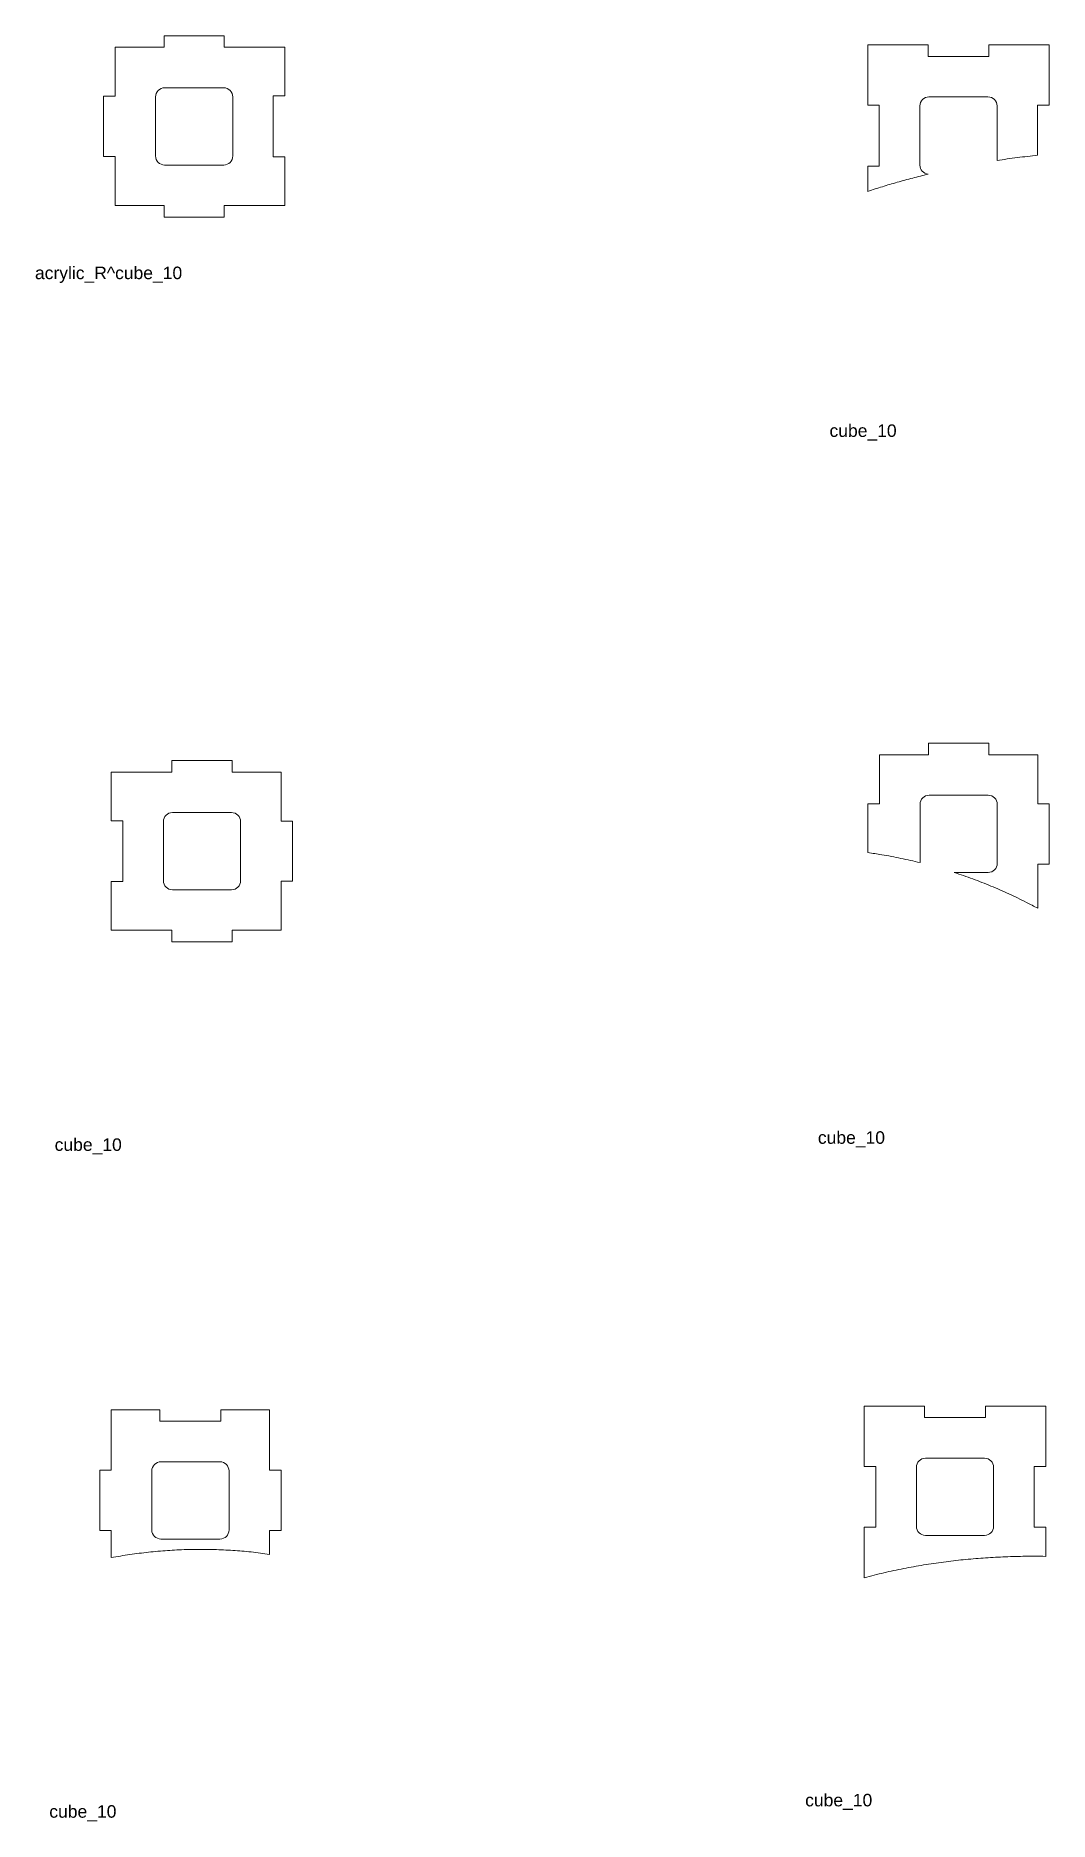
# Model space of a CAD drawing. Header units: inches. Extents: x 3.2 to 14.3, y 1.1 to 20.8.
import ezdxf

# ---------------------------------------------------------------- set-up
doc = ezdxf.new("R2010")
doc.units = ezdxf.units.IN
doc.header["$LTSCALE"] = 0.03937
doc.header["$MEASUREMENT"] = 0

msp = doc.modelspace()

# ---------------------------------------------------------------- linework, layer by layer
at = {"color": 255, "lineweight": 15}
for p, q in [((5.264, 20.75), (4.602, 20.75)), ((4.602, 20.75), (4.602, 20.623)), ((5.264, 20.623), (5.264, 20.75)), ((13.01, 20.65), (12.347, 20.65)), ((12.347, 20.65), (12.347, 19.987)), ((13.01, 20.523), (13.01, 20.65)), ((13.68, 20.65), (13.68, 20.523)), ((14.343, 20.65), (13.68, 20.65)), ((14.343, 19.987), (14.343, 20.65)), ((4.602, 20.623), (4.062, 20.623)), ((4.062, 20.623), (4.062, 20.084)), ((5.931, 20.623), (5.264, 20.623)), ((5.931, 20.088), (5.931, 20.623)), ((13.68, 20.523), (13.01, 20.523)), ((4.062, 20.084), (3.935, 20.084)), ((3.935, 20.084), (3.935, 19.421)), ((4.508, 20.077), (4.508, 19.427)), ((5.258, 20.177), (4.608, 20.177)), ((5.358, 19.427), (5.358, 20.077)), ((5.804, 19.417), (5.804, 20.088)), ((5.804, 20.088), (5.931, 20.088)), ((13.02, 20.077), (13.67, 20.077)), ((12.347, 19.987), (12.474, 19.987)), ((12.474, 19.987), (12.474, 19.316)), ((12.92, 19.327), (12.92, 19.977)), ((13.77, 19.977), (13.77, 19.377)), ((14.216, 19.434), (14.216, 19.987)), ((14.216, 19.987), (14.343, 19.987)), ((3.935, 19.421), (4.062, 19.421)), ((4.062, 19.421), (4.062, 18.881)), ((4.608, 19.327), (5.258, 19.327)), ((5.931, 19.417), (5.804, 19.417)), ((5.931, 18.881), (5.931, 19.417)), ((12.474, 19.316), (12.347, 19.316)), ((12.347, 19.316), (12.347, 19.037)), ((4.062, 18.881), (4.602, 18.881)), ((4.602, 18.881), (4.602, 18.754)), ((5.264, 18.754), (5.264, 18.881)), ((5.264, 18.881), (5.931, 18.881)), ((4.602, 18.754), (5.264, 18.754)), ((13.015, 12.835), (12.476, 12.835)), ((12.476, 12.835), (12.476, 12.295)), ((13.678, 12.962), (13.015, 12.962)), ((13.015, 12.962), (13.015, 12.835)), ((13.678, 12.835), (13.678, 12.962)), ((14.218, 12.835), (13.678, 12.835)), ((14.218, 12.295), (14.218, 12.835)), ((4.021, 12.644), (4.021, 12.108)), ((4.687, 12.644), (4.021, 12.644)), ((5.35, 12.771), (4.687, 12.771)), ((4.687, 12.771), (4.687, 12.644)), ((5.35, 12.644), (5.35, 12.771)), ((5.89, 12.644), (5.35, 12.644)), ((5.89, 12.104), (5.89, 12.644)), ((13.022, 12.389), (13.672, 12.389)), ((5.344, 12.198), (4.694, 12.198)), ((12.476, 12.295), (12.349, 12.295)), ((12.349, 12.295), (12.349, 11.758)), ((12.922, 11.647), (12.922, 12.289)), ((13.772, 12.289), (13.772, 11.639)), ((14.345, 12.295), (14.218, 12.295)), ((14.345, 11.632), (14.345, 12.295)), ((4.021, 12.108), (4.148, 12.108)), ((4.148, 12.108), (4.148, 11.438)), ((4.594, 12.098), (4.594, 11.448)), ((5.444, 11.448), (5.444, 12.098)), ((6.017, 12.104), (5.89, 12.104)), ((6.017, 11.442), (6.017, 12.104)), ((14.218, 11.144), (14.218, 11.632)), ((14.218, 11.632), (14.345, 11.632)), ((4.148, 11.438), (4.021, 11.438)), ((4.021, 11.438), (4.021, 10.902)), ((5.89, 10.902), (5.89, 11.442)), ((5.89, 11.442), (6.017, 11.442)), ((13.672, 11.539), (13.299, 11.539)), ((4.694, 11.348), (5.344, 11.348)), ((4.021, 10.902), (4.687, 10.902)), ((4.687, 10.902), (4.687, 10.775)), ((5.35, 10.775), (5.35, 10.902)), ((5.35, 10.902), (5.89, 10.902)), ((4.687, 10.775), (5.35, 10.775)), ((4.021, 5.624), (4.021, 4.958)), ((4.556, 5.624), (4.021, 5.624)), ((4.556, 5.497), (4.556, 5.624)), ((5.763, 5.624), (5.227, 5.624)), ((5.227, 5.624), (5.227, 5.497)), ((5.763, 4.958), (5.763, 5.624)), ((12.972, 5.664), (12.309, 5.664)), ((12.309, 5.664), (12.309, 5.001)), ((12.972, 5.537), (12.972, 5.664)), ((13.643, 5.537), (12.972, 5.537)), ((14.305, 5.664), (13.643, 5.664)), ((13.643, 5.664), (13.643, 5.537)), ((14.305, 5.001), (14.305, 5.664)), ((5.227, 5.497), (4.556, 5.497)), ((4.021, 4.958), (3.894, 4.958)), ((3.894, 4.958), (3.894, 4.295)), ((4.467, 4.951), (4.467, 4.301)), ((5.217, 5.051), (4.567, 5.051)), ((5.317, 4.301), (5.317, 4.951)), ((5.89, 4.958), (5.763, 4.958)), ((5.89, 4.295), (5.89, 4.958)), ((12.309, 5.001), (12.436, 5.001)), ((12.436, 5.001), (12.436, 4.33)), ((12.882, 4.991), (12.882, 4.341)), ((13.632, 5.091), (12.982, 5.091)), ((13.732, 4.341), (13.732, 4.991)), ((14.178, 4.33), (14.178, 5.001)), ((14.178, 5.001), (14.305, 5.001)), ((12.436, 4.33), (12.309, 4.33)), ((12.309, 4.33), (12.309, 3.774)), ((14.305, 4.33), (14.178, 4.33)), ((14.305, 4.01), (14.305, 4.33)), ((3.894, 4.295), (4.021, 4.295)), ((4.021, 4.295), (4.021, 3.996)), ((4.567, 4.201), (5.217, 4.201)), ((5.763, 4.032), (5.763, 4.295)), ((5.763, 4.295), (5.89, 4.295)), ((12.982, 4.241), (13.632, 4.241))]:
    msp.add_line(p, q, dxfattribs=at)
for centre, start, end in [((4.608, 20.077), 90, 180), ((5.258, 20.077), 0, 90), ((13.02, 19.977), 90, 180), ((13.67, 19.977), 0, 90), ((4.608, 19.427), 180, 270), ((5.258, 19.427), 270, 0), ((13.02, 19.327), 180, 265.3601), ((13.022, 12.289), 90, 180), ((13.672, 12.289), 0, 90), ((4.694, 12.098), 90, 180), ((5.344, 12.098), 0, 90), ((13.672, 11.639), 270, 0), ((4.694, 11.448), 180, 270), ((5.344, 11.448), 270, 0), ((4.567, 4.951), 90, 180), ((5.217, 4.951), 0, 90), ((12.982, 4.991), 90, 180), ((13.632, 4.991), 0, 90), ((12.982, 4.341), 180, 270), ((13.632, 4.341), 270, 0), ((4.567, 4.301), 180, 270), ((5.217, 4.301), 270, 0)]:
    msp.add_arc(centre, 0.1, start, end, dxfattribs=at)
for points, knots in [([(13.77, 19.377), (13.844, 19.388), (13.993, 19.41), (14.142, 19.426), (14.216, 19.434)], [-1, -1, -1, -1, -0.4998373, 0, 0, 0, 0]), ([(12.347, 19.037), (12.401, 19.055), (12.508, 19.089), (12.673, 19.138), (12.841, 19.184), (12.955, 19.213), (13.012, 19.227)], [-1, -1, -1, -1, -0.754732, -0.509559, -0.254729, 0, 0, 0, 0]), ([(12.349, 11.758), (12.399, 11.75), (12.521, 11.732), (12.712, 11.696), (12.852, 11.663), (12.922, 11.647)], [-1, -1, -1, -1, -0.736627, -0.368042, 0, 0, 0, 0]), ([(13.299, 11.539), (13.367, 11.516), (13.503, 11.47), (13.703, 11.391), (13.9, 11.305), (14.071, 11.222), (14.176, 11.166), (14.218, 11.144)], [-1, -1, -1, -1, -0.78462, -0.56924, -0.355208, -0.141177, 0, 0, 0, 0]), ([(4.021, 3.996), (4.054, 4.002), (4.156, 4.02), (4.327, 4.045), (4.535, 4.067), (4.743, 4.082), (4.95, 4.088), (5.155, 4.086), (5.358, 4.077), (5.561, 4.06), (5.695, 4.041), (5.763, 4.032)], [-1, -1, -1, -1, -0.941865, -0.822717, -0.703482, -0.58425, -0.465107, -0.348871, -0.232545, -0.116226, 0, 0, 0, 0]), ([(12.309, 3.774), (12.381, 3.793), (12.524, 3.831), (12.742, 3.877), (12.961, 3.916), (13.18, 3.949), (13.398, 3.974), (13.617, 3.992), (13.835, 4.005), (14.065, 4.012), (14.222, 4.011), (14.305, 4.01)], [-1, -1, -1, -1, -0.889791, -0.779515, -0.669227, -0.559002, -0.450431, -0.341814, -0.233191, -0.124612, 0, 0, 0, 0])]:
    msp.add_open_spline(points, degree=3, knots=knots, dxfattribs=at)

# ---------------------------------------------------------------- texts
at = {"color": 255, "lineweight": 0, "char_height": 0.1378, "attachment_point": 7, "line_spacing_factor": 0.963855}
for s, insert, width in [('\\fArial;acrylic_R^ cube_10', (3.181, 18.029), 1.73074), ('\\fArial;cube_10', (11.926, 16.294), 0.85582), ('\\fArial;cube_10', (11.798, 8.512), 0.85582), ('\\fArial;cube_10', (3.398, 8.434), 0.85582), ('\\fArial;cube_10', (11.658, 1.218), 0.85582), ('\\fArial;cube_10', (3.339, 1.093), 0.85582)]:
    msp.add_mtext(s, dxfattribs=dict(at, insert=insert, width=width))

doc.saveas('drawing.dxf')
